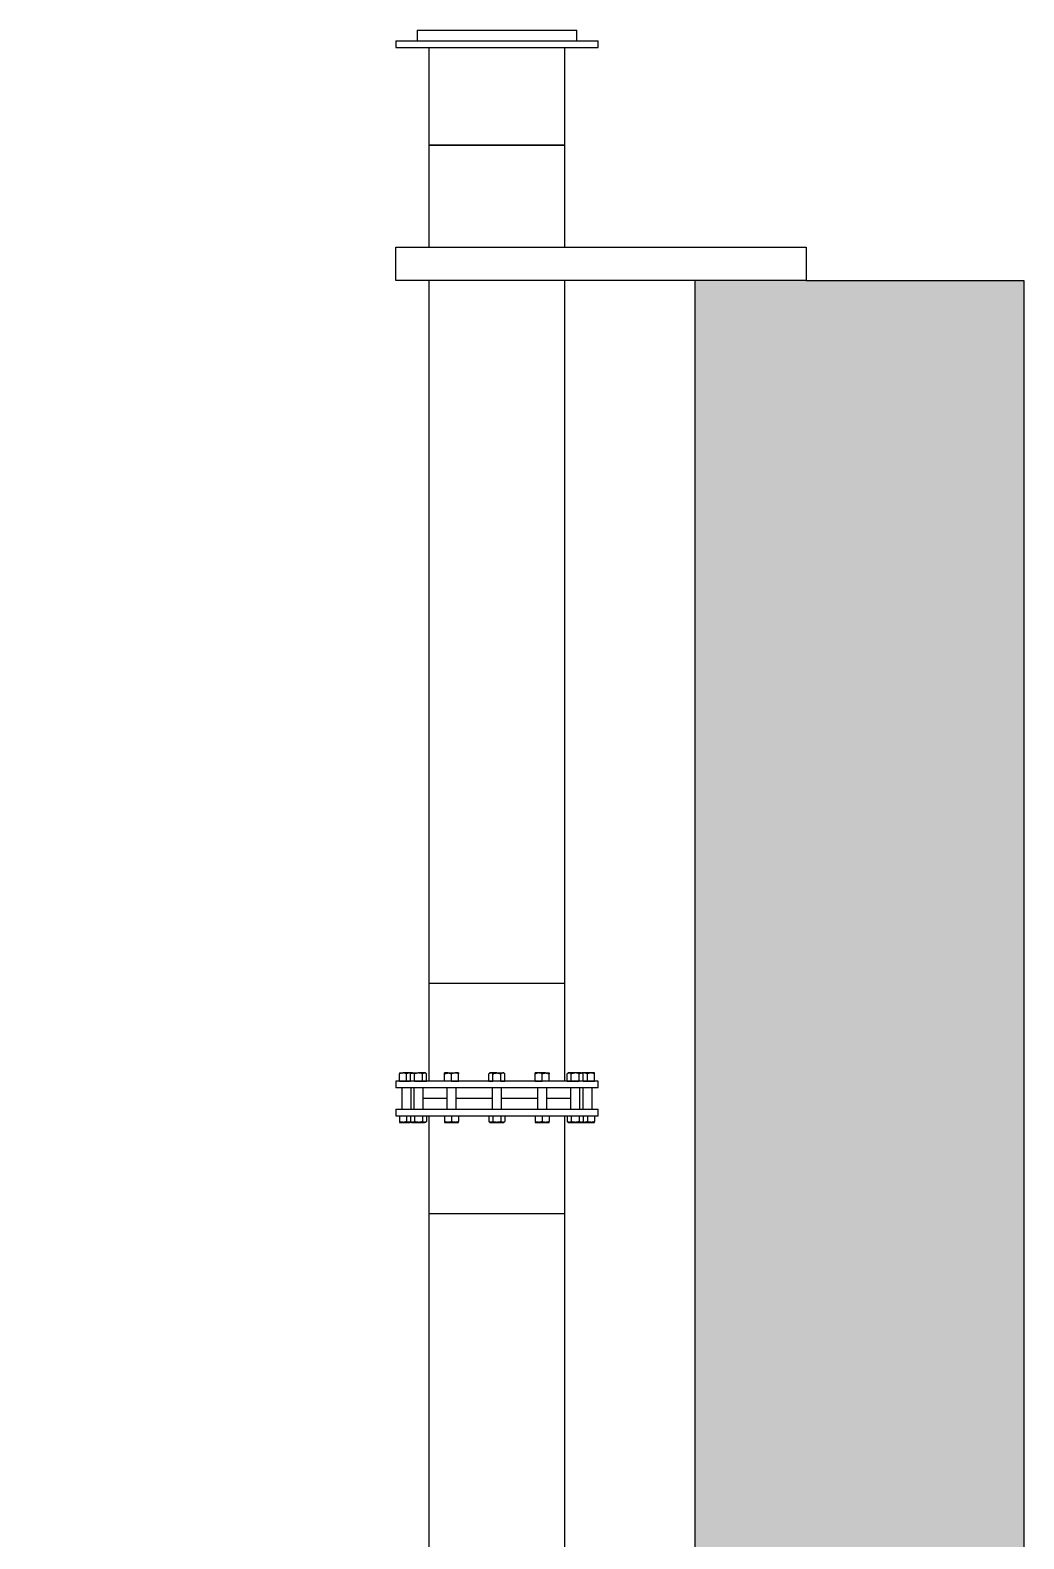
# Model space of a CAD drawing. Header units: inches. Extents: x 0.9 to 37.1, y -8.4 to 11.7.
# Drawn here: x 27.004 to 27.977, y 8.44 to 9.916 of the extents above; entities that cross this region are included whole.
import ezdxf

# ---------------------------------------------------------------- set-up
doc = ezdxf.new("R2010")
doc.units = ezdxf.units.IN
doc.header["$MEASUREMENT"] = 0

msp = doc.modelspace()

# ---------------------------------------------------------------- hatches: boundary and pattern name
h = msp.add_hatch()
h.set_pattern_fill('AR-CONC', color=256, scale=0.01)
h.set_pattern_definition([(50, (3.801593, 0), (0.07172602, -0.00627521), [0.0075, -0.0825]), (355, (3.80159, 0), (-0.01387513, 0.07521921), [0.006, -0.066]), (100.45144, (3.80757, -0.00052), (0.05785088, 0.068944), [0.00637402, -0.07011421]), (46.1842, (3.80159, 0.02), (0.10672413, -0.01655193), [0.01125, -0.12375]), (96.63564, (3.81049, 0.01862), (0.0934662, 0.09741186), [0.00956103, -0.10517138]), (351.18416, (3.80159, 0.02), (0.0934662, 0.09741186), [0.009, -0.099]), (21, (3.811593, 0.015), (0.0596907, -0.04026189), [0.0075, -0.0825]), (326, (3.81159, 0.015), (0.02433153, 0.072515), [0.006, -0.066]), (71.45144, (3.81657, 0.011645), (0.08402224, 0.03225312), [0.00637402, -0.07011421]), (37.5, (3.801593, 0), (0.001215986, 0.033289385), [0, -0.0652, 0, -0.067, 0, -0.06625]), (7.5, (3.801593, 0), (0.026306954, 0.03944117), [0, -0.0382, 0, -0.0637, 0, -0.02525]), (327.5, (3.779293, 0), (0.053382244, -0.002255487), [0, -0.025, 0, -0.078, 0, -0.1035]), (317.5, (3.769293, 0), (0.05831862, 0.0100105), [0, -0.0325, 0, -0.0518, 0, -0.0735])])
h.paths.add_polyline_path([(27.9765, 9.6714), (27.7634, 9.6714), (27.6549, 9.6714), (27.6549, 7.4945), (27.6549, 7.4841), (27.6549, 7.3697), (27.6549, 7.3649), (27.6501, 7.3649), (27.2718, 7.3649), (27.0043, 7.3649), (27.0043, 7.267), (27.9765, 7.267)])

# ---------------------------------------------------------------- linework, layer by layer
at = {"color": 7, "linetype": 'Continuous', "lineweight": 25}
for p, q in [((27.362, 9.9059), (27.362, 9.8993)), ((27.362, 9.9059), (27.4609, 9.9059)), ((27.3828, 9.9163), (27.3828, 9.9059)), ((27.3828, 9.9163), (27.4609, 9.9163)), ((27.4609, 9.9163), (27.539, 9.9163)), ((27.4609, 9.9059), (27.5599, 9.9059)), ((27.539, 9.9059), (27.539, 9.9163)), ((27.5599, 9.8993), (27.5599, 9.9059)), ((27.362, 9.8993), (27.4609, 9.8993)), ((27.3945, 9.8993), (27.3945, 9.8038)), ((27.4609, 9.8993), (27.5599, 9.8993)), ((27.5273, 9.8038), (27.5273, 9.8993)), ((27.3945, 9.8038), (27.3945, 9.704)), ((27.3945, 9.8038), (27.4609, 9.8038)), ((27.5273, 9.8038), (27.3945, 9.8038)), ((27.4609, 9.8038), (27.5273, 9.8038)), ((27.5273, 9.704), (27.5273, 9.8038)), ((27.3945, 9.6714), (27.3945, 8.9836)), ((27.5273, 8.9836), (27.5273, 9.6714)), ((27.3945, 8.9836), (27.3945, 8.888)), ((27.4609, 8.9836), (27.3945, 8.9836)), ((27.5273, 8.9836), (27.3945, 8.9836)), ((27.5273, 8.9836), (27.4609, 8.9836)), ((27.5273, 8.888), (27.5273, 8.9836)), ((27.362, 8.888), (27.362, 8.8815)), ((27.5599, 8.888), (27.362, 8.888)), ((27.3655, 8.8961), (27.369, 8.8961)), ((27.3655, 8.8882), (27.3655, 8.8952)), ((27.3655, 8.8882), (27.3655, 8.888)), ((27.3655, 8.8882), (27.369, 8.8882)), ((27.3758, 8.8961), (27.369, 8.8961)), ((27.369, 8.8882), (27.3724, 8.8882)), ((27.3724, 8.8882), (27.3724, 8.8952)), ((27.3724, 8.8882), (27.3758, 8.8882)), ((27.3774, 8.8961), (27.3758, 8.8961)), ((27.3758, 8.8882), (27.3763, 8.8882)), ((27.3774, 8.8961), (27.3763, 8.8952)), ((27.3763, 8.8882), (27.3763, 8.8952)), ((27.3783, 8.8882), (27.3763, 8.8882)), ((27.3783, 8.8961), (27.3774, 8.8961)), ((27.3774, 8.8882), (27.3774, 8.888)), ((27.3783, 8.8961), (27.3842, 8.8961)), ((27.3803, 8.8882), (27.3783, 8.8882)), ((27.3803, 8.8882), (27.3803, 8.8952)), ((27.3803, 8.8882), (27.3842, 8.8882)), ((27.3902, 8.8961), (27.3842, 8.8961)), ((27.3842, 8.8882), (27.3882, 8.8882)), ((27.3882, 8.8882), (27.3882, 8.8952)), ((27.3882, 8.8882), (27.3902, 8.8882)), ((27.3911, 8.8961), (27.3902, 8.8961)), ((27.3902, 8.8882), (27.3921, 8.8882)), ((27.3921, 8.8952), (27.3911, 8.8961)), ((27.3911, 8.888), (27.3911, 8.8882)), ((27.3921, 8.8882), (27.3921, 8.8952)), ((27.4132, 8.8961), (27.4098, 8.8961)), ((27.4098, 8.8882), (27.4098, 8.8952)), ((27.4098, 8.8882), (27.4098, 8.888)), ((27.4132, 8.8882), (27.4098, 8.8882)), ((27.4132, 8.8961), (27.4201, 8.8961)), ((27.4166, 8.8882), (27.4132, 8.8882)), ((27.4166, 8.8882), (27.4166, 8.8952)), ((27.4166, 8.8882), (27.4201, 8.8882)), ((27.4235, 8.8961), (27.4201, 8.8961)), ((27.4201, 8.8882), (27.4235, 8.8882)), ((27.4235, 8.8882), (27.4235, 8.8952)), ((27.4235, 8.888), (27.4235, 8.8882)), ((27.4541, 8.8961), (27.453, 8.8952)), ((27.453, 8.8882), (27.453, 8.8952)), ((27.453, 8.8882), (27.455, 8.8882)), ((27.455, 8.8961), (27.4541, 8.8961)), ((27.4541, 8.8882), (27.4541, 8.888)), ((27.4609, 8.8961), (27.455, 8.8961)), ((27.455, 8.8882), (27.457, 8.8882)), ((27.457, 8.8882), (27.457, 8.8952)), ((27.4609, 8.8882), (27.457, 8.8882)), ((27.4609, 8.8961), (27.4668, 8.8961)), ((27.4649, 8.8882), (27.4609, 8.8882)), ((27.4649, 8.8882), (27.4649, 8.8952)), ((27.4649, 8.8882), (27.4668, 8.8882)), ((27.4677, 8.8961), (27.4668, 8.8961)), ((27.4668, 8.8882), (27.4688, 8.8882)), ((27.4688, 8.8952), (27.4677, 8.8961)), ((27.4677, 8.888), (27.4677, 8.8882)), ((27.4688, 8.8882), (27.4688, 8.8952)), ((27.5018, 8.8961), (27.4984, 8.8961)), ((27.4984, 8.8882), (27.4984, 8.8952)), ((27.4984, 8.8882), (27.4984, 8.888)), ((27.4984, 8.8882), (27.5018, 8.8882)), ((27.5086, 8.8961), (27.5018, 8.8961)), ((27.5018, 8.8882), (27.5052, 8.8882)), ((27.5052, 8.8882), (27.5052, 8.8952)), ((27.5086, 8.8882), (27.5052, 8.8882)), ((27.5086, 8.8961), (27.512, 8.8961)), ((27.512, 8.8882), (27.5086, 8.8882)), ((27.512, 8.8882), (27.512, 8.8952)), ((27.512, 8.888), (27.512, 8.8882)), ((27.5308, 8.8961), (27.5297, 8.8952)), ((27.5297, 8.8882), (27.5297, 8.8952)), ((27.5297, 8.8882), (27.5317, 8.8882)), ((27.5317, 8.8961), (27.5308, 8.8961)), ((27.5308, 8.8882), (27.5308, 8.888)), ((27.5376, 8.8961), (27.5317, 8.8961)), ((27.5317, 8.8882), (27.5337, 8.8882)), ((27.5337, 8.8882), (27.5337, 8.8952)), ((27.5337, 8.8882), (27.5376, 8.8882)), ((27.5435, 8.8961), (27.5376, 8.8961)), ((27.5376, 8.8882), (27.5415, 8.8882)), ((27.5415, 8.8882), (27.5415, 8.8952)), ((27.5435, 8.8882), (27.5415, 8.8882)), ((27.5435, 8.8961), (27.5444, 8.8961)), ((27.5455, 8.8882), (27.5435, 8.8882)), ((27.5455, 8.8952), (27.5444, 8.8961)), ((27.546, 8.8961), (27.5444, 8.8961)), ((27.5444, 8.888), (27.5444, 8.8882)), ((27.546, 8.8961), (27.5446, 8.8959)), ((27.5455, 8.8882), (27.5455, 8.8952)), ((27.5455, 8.8882), (27.546, 8.8882)), ((27.5529, 8.8961), (27.546, 8.8961)), ((27.546, 8.8882), (27.5495, 8.8882)), ((27.5495, 8.8882), (27.5495, 8.8952)), ((27.5495, 8.8882), (27.5529, 8.8882)), ((27.5563, 8.8961), (27.5529, 8.8961)), ((27.5529, 8.8882), (27.5563, 8.8882)), ((27.5563, 8.8882), (27.5563, 8.8952)), ((27.5563, 8.888), (27.5563, 8.8882)), ((27.5599, 8.8815), (27.5599, 8.888)), ((27.5599, 8.8815), (27.362, 8.8815)), ((27.3678, 8.8815), (27.3678, 8.8606)), ((27.3769, 8.8606), (27.3769, 8.8815)), ((27.3797, 8.8815), (27.3797, 8.8606)), ((27.3888, 8.8606), (27.3888, 8.8815)), ((27.4121, 8.8711), (27.3888, 8.8711)), ((27.4121, 8.8815), (27.4121, 8.8606)), ((27.4212, 8.8606), (27.4212, 8.8815)), ((27.4564, 8.8711), (27.4212, 8.8711)), ((27.4564, 8.8815), (27.4564, 8.8606)), ((27.4655, 8.8606), (27.4655, 8.8815)), ((27.5006, 8.8711), (27.4655, 8.8711)), ((27.5006, 8.8815), (27.5006, 8.8606)), ((27.5097, 8.8606), (27.5097, 8.8815)), ((27.533, 8.8711), (27.5097, 8.8711)), ((27.533, 8.8815), (27.533, 8.8606)), ((27.5422, 8.8606), (27.5422, 8.8815)), ((27.5449, 8.8815), (27.5449, 8.8606)), ((27.554, 8.8606), (27.554, 8.8815)), ((27.362, 8.8606), (27.362, 8.8541)), ((27.362, 8.8606), (27.5599, 8.8606)), ((27.5599, 8.8541), (27.5599, 8.8606)), ((27.362, 8.8541), (27.5599, 8.8541)), ((27.3655, 8.8541), (27.3655, 8.8485)), ((27.3655, 8.8478), (27.369, 8.8478)), ((27.369, 8.8478), (27.3758, 8.8478)), ((27.3724, 8.8541), (27.3724, 8.8485)), ((27.3772, 8.848), (27.3758, 8.8478)), ((27.3774, 8.8478), (27.3758, 8.8478)), ((27.3763, 8.8541), (27.3763, 8.8485)), ((27.3763, 8.8485), (27.3774, 8.8478)), ((27.3774, 8.8478), (27.3783, 8.8478)), ((27.3783, 8.8478), (27.3842, 8.8478)), ((27.3803, 8.8541), (27.3803, 8.8485)), ((27.3842, 8.8478), (27.3902, 8.8478)), ((27.3882, 8.8541), (27.3882, 8.8485)), ((27.3911, 8.8478), (27.3902, 8.8478)), ((27.3911, 8.8478), (27.3921, 8.8485)), ((27.3921, 8.8541), (27.3921, 8.8485)), ((27.3945, 8.8541), (27.3945, 8.7586)), ((27.4098, 8.8541), (27.4098, 8.8485)), ((27.4098, 8.8478), (27.4132, 8.8478)), ((27.4132, 8.8478), (27.4201, 8.8478)), ((27.4166, 8.8541), (27.4166, 8.8485)), ((27.4201, 8.8478), (27.4235, 8.8478)), ((27.4235, 8.8541), (27.4235, 8.8485)), ((27.453, 8.8541), (27.453, 8.8485)), ((27.453, 8.8485), (27.4541, 8.8478)), ((27.4541, 8.8478), (27.455, 8.8478)), ((27.455, 8.8478), (27.4609, 8.8478)), ((27.457, 8.8541), (27.457, 8.8485)), ((27.4609, 8.8478), (27.4668, 8.8478)), ((27.4649, 8.8541), (27.4649, 8.8485)), ((27.4668, 8.8478), (27.4677, 8.8478)), ((27.4677, 8.8478), (27.4688, 8.8485)), ((27.4688, 8.8541), (27.4688, 8.8485)), ((27.4984, 8.8541), (27.4984, 8.8485)), ((27.4984, 8.8478), (27.5018, 8.8478)), ((27.5018, 8.8478), (27.5086, 8.8478)), ((27.5052, 8.8541), (27.5052, 8.8485)), ((27.5086, 8.8478), (27.512, 8.8478)), ((27.512, 8.8541), (27.512, 8.8485)), ((27.5273, 8.7586), (27.5273, 8.8541)), ((27.5297, 8.8541), (27.5297, 8.8485)), ((27.5297, 8.8485), (27.5308, 8.8478)), ((27.5308, 8.8478), (27.5317, 8.8478)), ((27.5317, 8.8478), (27.5376, 8.8478)), ((27.5337, 8.8541), (27.5337, 8.8485)), ((27.5376, 8.8478), (27.5435, 8.8478)), ((27.5415, 8.8541), (27.5415, 8.8485)), ((27.5435, 8.8478), (27.5444, 8.8478)), ((27.5444, 8.8478), (27.5455, 8.8485)), ((27.5444, 8.8478), (27.546, 8.8478)), ((27.5455, 8.8541), (27.5455, 8.8485)), ((27.546, 8.8478), (27.5529, 8.8478)), ((27.5495, 8.8541), (27.5495, 8.8485)), ((27.5529, 8.8478), (27.5563, 8.8478)), ((27.5563, 8.8541), (27.5563, 8.8485)), ((27.3945, 8.7586), (27.3945, 7.9384)), ((27.3945, 8.7586), (27.5273, 8.7586)), ((27.5273, 7.9384), (27.5273, 8.7586))]:
    msp.add_line(p, q, dxfattribs=at)
for p, q in [((27.3622, 9.6714), (27.3622, 9.704)), ((27.3622, 9.704), (27.3945, 9.704)), ((27.3945, 9.704), (27.7634, 9.704)), ((27.7634, 9.704), (27.7634, 9.6714)), ((27.3945, 9.6714), (27.3622, 9.6714)), ((27.7634, 9.6714), (27.3945, 9.6714)), ((27.6549, 7.4945), (27.6549, 9.6714)), ((27.7634, 9.6714), (27.9765, 9.6714)), ((27.9765, 9.6714), (27.9765, 7.267))]:
    msp.add_line(p, q)
for points, knots in [([(27.369, 8.8961), (27.3685, 8.896), (27.3675, 8.896), (27.3664, 8.8956), (27.3657, 8.8953), (27.3655, 8.8952)], [0, 0, 0, 0, 0.406045, 0.826762, 1, 1, 1, 1]), ([(27.3655, 8.8961), (27.3655, 8.8961), (27.3655, 8.8961), (27.3655, 8.8959), (27.3655, 8.8956), (27.3655, 8.8953), (27.3655, 8.8952)], [0, 0, 0, 0, 0.066254, 0.434887, 0.81404, 1, 1, 1, 1]), ([(27.3724, 8.8952), (27.3718, 8.8954), (27.3708, 8.8959), (27.3696, 8.8961), (27.369, 8.8961), (27.369, 8.8961)], [0, 0, 0, 0, 0.484195, 0.986027, 1, 1, 1, 1]), ([(27.3758, 8.8961), (27.3753, 8.896), (27.3743, 8.896), (27.3732, 8.8956), (27.3726, 8.8953), (27.3724, 8.8952)], [0, 0, 0, 0, 0.406045, 0.826762, 1, 1, 1, 1]), ([(27.3772, 8.8959), (27.3767, 8.896), (27.3763, 8.8961), (27.3758, 8.8961), (27.3758, 8.8961)], [0, 0, 0, 0, 0.964532, 1, 1, 1, 1]), ([(27.3763, 8.8952), (27.3765, 8.8953), (27.3769, 8.8956), (27.3776, 8.896), (27.3781, 8.896), (27.3783, 8.8961)], [0, 0, 0, 0, 0.265471, 0.628079, 1, 1, 1, 1]), ([(27.3783, 8.8961), (27.3784, 8.8961), (27.3787, 8.8961), (27.3792, 8.8959), (27.3798, 8.8956), (27.3802, 8.8953), (27.3803, 8.8952)], [0, 0, 0, 0, 0.066254, 0.434887, 0.81404, 1, 1, 1, 1]), ([(27.3842, 8.8961), (27.3837, 8.896), (27.3826, 8.896), (27.3813, 8.8956), (27.3805, 8.8953), (27.3803, 8.8952)], [0, 0, 0, 0, 0.4060447, 0.8267624, 1, 1, 1, 1]), ([(27.3882, 8.8952), (27.3876, 8.8954), (27.3863, 8.8959), (27.385, 8.8961), (27.3843, 8.8961), (27.3842, 8.8961)], [0, 0, 0, 0, 0.484195, 0.986027, 1, 1, 1, 1]), ([(27.3902, 8.8961), (27.3899, 8.896), (27.3893, 8.896), (27.3887, 8.8956), (27.3883, 8.8953), (27.3882, 8.8952)], [0, 0, 0, 0, 0.406045, 0.826762, 1, 1, 1, 1]), ([(27.3921, 8.8952), (27.3918, 8.8954), (27.3912, 8.8959), (27.3905, 8.8961), (27.3902, 8.8961), (27.3902, 8.8961)], [0, 0, 0, 0, 0.4841952, 0.9860274, 1, 1, 1, 1]), ([(27.4098, 8.8952), (27.4101, 8.8953), (27.4108, 8.8956), (27.4119, 8.896), (27.4128, 8.896), (27.4132, 8.8961)], [0, 0, 0, 0, 0.265471, 0.628079, 1, 1, 1, 1]), ([(27.4098, 8.8952), (27.4098, 8.8954), (27.4098, 8.8959), (27.4098, 8.8961), (27.4098, 8.8961), (27.4098, 8.8961)], [0, 0, 0, 0, 0.484195, 0.986027, 1, 1, 1, 1]), ([(27.4132, 8.8961), (27.4133, 8.8961), (27.4138, 8.8961), (27.4148, 8.8959), (27.4158, 8.8956), (27.4164, 8.8953), (27.4166, 8.8952)], [0, 0, 0, 0, 0.066254, 0.434887, 0.81404, 1, 1, 1, 1]), ([(27.4201, 8.8961), (27.4196, 8.896), (27.4186, 8.896), (27.4175, 8.8956), (27.4168, 8.8953), (27.4166, 8.8952)], [0, 0, 0, 0, 0.406045, 0.826762, 1, 1, 1, 1]), ([(27.4235, 8.8952), (27.4229, 8.8954), (27.4219, 8.8959), (27.4207, 8.8961), (27.4201, 8.8961), (27.4201, 8.8961)], [0, 0, 0, 0, 0.484195, 0.986027, 1, 1, 1, 1]), ([(27.4235, 8.8961), (27.4235, 8.896), (27.4235, 8.896), (27.4235, 8.8956), (27.4235, 8.8953), (27.4235, 8.8952)], [0, 0, 0, 0, 0.406045, 0.826762, 1, 1, 1, 1]), ([(27.455, 8.8961), (27.4547, 8.896), (27.4542, 8.896), (27.4535, 8.8956), (27.4531, 8.8953), (27.453, 8.8952)], [0, 0, 0, 0, 0.406045, 0.826762, 1, 1, 1, 1]), ([(27.457, 8.8952), (27.4567, 8.8954), (27.456, 8.8959), (27.4554, 8.8961), (27.455, 8.8961), (27.455, 8.8961)], [0, 0, 0, 0, 0.4841952, 0.9860274, 1, 1, 1, 1]), ([(27.457, 8.8952), (27.4573, 8.8953), (27.4581, 8.8956), (27.4594, 8.896), (27.4604, 8.896), (27.4609, 8.8961)], [0, 0, 0, 0, 0.265471, 0.628079, 1, 1, 1, 1]), ([(27.4609, 8.8961), (27.461, 8.8961), (27.4616, 8.8961), (27.4627, 8.8959), (27.4639, 8.8956), (27.4646, 8.8953), (27.4649, 8.8952)], [0, 0, 0, 0, 0.066254, 0.434887, 0.81404, 1, 1, 1, 1]), ([(27.4668, 8.8961), (27.4666, 8.896), (27.466, 8.896), (27.4653, 8.8956), (27.465, 8.8953), (27.4649, 8.8952)], [0, 0, 0, 0, 0.406045, 0.826762, 1, 1, 1, 1]), ([(27.4688, 8.8952), (27.4685, 8.8954), (27.4679, 8.8959), (27.4672, 8.8961), (27.4668, 8.8961), (27.4668, 8.8961)], [0, 0, 0, 0, 0.484195, 0.986027, 1, 1, 1, 1]), ([(27.5018, 8.8961), (27.5013, 8.896), (27.5003, 8.896), (27.4992, 8.8956), (27.4985, 8.8953), (27.4984, 8.8952)], [0, 0, 0, 0, 0.4060447, 0.8267624, 1, 1, 1, 1]), ([(27.4984, 8.8952), (27.4984, 8.8954), (27.4984, 8.8959), (27.4984, 8.8961), (27.4984, 8.8961), (27.4984, 8.8961)], [0, 0, 0, 0, 0.484195, 0.986027, 1, 1, 1, 1]), ([(27.5052, 8.8952), (27.5047, 8.8954), (27.5036, 8.8959), (27.5024, 8.8961), (27.5018, 8.8961), (27.5018, 8.8961)], [0, 0, 0, 0, 0.484195, 0.986027, 1, 1, 1, 1]), ([(27.5052, 8.8952), (27.5055, 8.8953), (27.5062, 8.8956), (27.5073, 8.896), (27.5082, 8.896), (27.5086, 8.8961)], [0, 0, 0, 0, 0.265471, 0.628079, 1, 1, 1, 1]), ([(27.5086, 8.8961), (27.5087, 8.8961), (27.5092, 8.8961), (27.5101, 8.8959), (27.5112, 8.8956), (27.5118, 8.8953), (27.512, 8.8952)], [0, 0, 0, 0, 0.066254, 0.434887, 0.81404, 1, 1, 1, 1]), ([(27.512, 8.8961), (27.512, 8.896), (27.512, 8.896), (27.512, 8.8956), (27.512, 8.8953), (27.512, 8.8952)], [0, 0, 0, 0, 0.4060447, 0.8267624, 1, 1, 1, 1]), ([(27.5317, 8.8961), (27.5314, 8.896), (27.5308, 8.896), (27.5302, 8.8956), (27.5298, 8.8953), (27.5297, 8.8952)], [0, 0, 0, 0, 0.406045, 0.826762, 1, 1, 1, 1]), ([(27.5337, 8.8952), (27.5333, 8.8954), (27.5327, 8.8959), (27.532, 8.8961), (27.5317, 8.8961), (27.5317, 8.8961)], [0, 0, 0, 0, 0.484195, 0.986027, 1, 1, 1, 1]), ([(27.5376, 8.8961), (27.537, 8.896), (27.5359, 8.896), (27.5346, 8.8956), (27.5339, 8.8953), (27.5337, 8.8952)], [0, 0, 0, 0, 0.4060447, 0.8267624, 1, 1, 1, 1]), ([(27.5415, 8.8952), (27.5409, 8.8954), (27.5397, 8.8959), (27.5383, 8.8961), (27.5376, 8.8961), (27.5376, 8.8961)], [0, 0, 0, 0, 0.484195, 0.986027, 1, 1, 1, 1]), ([(27.5415, 8.8952), (27.5417, 8.8953), (27.5421, 8.8956), (27.5428, 8.896), (27.5433, 8.896), (27.5435, 8.8961)], [0, 0, 0, 0, 0.265471, 0.628079, 1, 1, 1, 1]), ([(27.5435, 8.8961), (27.5436, 8.8961), (27.5439, 8.8961), (27.5444, 8.8959), (27.545, 8.8956), (27.5454, 8.8953), (27.5455, 8.8952)], [0, 0, 0, 0, 0.066254, 0.434887, 0.81404, 1, 1, 1, 1]), ([(27.5495, 8.8952), (27.5489, 8.8954), (27.5478, 8.8959), (27.5467, 8.8961), (27.5461, 8.8961), (27.546, 8.8961)], [0, 0, 0, 0, 0.484195, 0.986027, 1, 1, 1, 1]), ([(27.5529, 8.8961), (27.5524, 8.896), (27.5514, 8.896), (27.5503, 8.8956), (27.5496, 8.8953), (27.5495, 8.8952)], [0, 0, 0, 0, 0.4060447, 0.8267624, 1, 1, 1, 1]), ([(27.5563, 8.8952), (27.5558, 8.8954), (27.5547, 8.8959), (27.5535, 8.8961), (27.5529, 8.8961), (27.5529, 8.8961)], [0, 0, 0, 0, 0.484195, 0.986027, 1, 1, 1, 1]), ([(27.5563, 8.8952), (27.5563, 8.8953), (27.5563, 8.8956), (27.5563, 8.896), (27.5563, 8.896), (27.5563, 8.8961)], [0, 0, 0, 0, 0.265471, 0.628079, 1, 1, 1, 1]), ([(27.369, 8.8478), (27.3689, 8.8478), (27.3683, 8.8479), (27.3671, 8.848), (27.3661, 8.8483), (27.3655, 8.8485)], [0, 0, 0, 0, 0.070106, 0.530793, 1, 1, 1, 1]), ([(27.3655, 8.8485), (27.3655, 8.8483), (27.3655, 8.8481), (27.3655, 8.8479), (27.3655, 8.8479), (27.3655, 8.8478)], [0, 0, 0, 0, 0.380593, 0.764784, 1, 1, 1, 1]), ([(27.3724, 8.8485), (27.3718, 8.8483), (27.3707, 8.8479), (27.3695, 8.8479), (27.369, 8.8478)], [0, 0, 0, 0, 0.495458, 1, 1, 1, 1]), ([(27.3758, 8.8478), (27.3757, 8.8478), (27.3751, 8.8479), (27.3739, 8.848), (27.3729, 8.8483), (27.3724, 8.8485)], [0, 0, 0, 0, 0.070106, 0.530793, 1, 1, 1, 1]), ([(27.3783, 8.8478), (27.3781, 8.8479), (27.3775, 8.8479), (27.3769, 8.8482), (27.3765, 8.8484), (27.3763, 8.8485)], [0, 0, 0, 0, 0.389448, 0.784719, 1, 1, 1, 1]), ([(27.3803, 8.8485), (27.38, 8.8483), (27.3796, 8.8481), (27.3789, 8.8479), (27.3785, 8.8479), (27.3783, 8.8478)], [0, 0, 0, 0, 0.380593, 0.764784, 1, 1, 1, 1]), ([(27.3842, 8.8478), (27.3841, 8.8478), (27.3834, 8.8479), (27.3821, 8.848), (27.3809, 8.8483), (27.3803, 8.8485)], [0, 0, 0, 0, 0.070106, 0.530793, 1, 1, 1, 1]), ([(27.3882, 8.8485), (27.3875, 8.8483), (27.3862, 8.8479), (27.3849, 8.8479), (27.3842, 8.8478)], [0, 0, 0, 0, 0.495458, 1, 1, 1, 1]), ([(27.3902, 8.8478), (27.3901, 8.8478), (27.3898, 8.8479), (27.3891, 8.848), (27.3885, 8.8483), (27.3882, 8.8485)], [0, 0, 0, 0, 0.070106, 0.530793, 1, 1, 1, 1]), ([(27.3921, 8.8485), (27.3918, 8.8483), (27.3912, 8.8479), (27.3905, 8.8479), (27.3902, 8.8478)], [0, 0, 0, 0, 0.495458, 1, 1, 1, 1]), ([(27.4132, 8.8478), (27.4128, 8.8479), (27.4119, 8.8479), (27.4107, 8.8482), (27.4101, 8.8484), (27.4098, 8.8485)], [0, 0, 0, 0, 0.389448, 0.784719, 1, 1, 1, 1]), ([(27.4098, 8.8485), (27.4098, 8.8483), (27.4098, 8.8479), (27.4098, 8.8479), (27.4098, 8.8478)], [0, 0, 0, 0, 0.495458, 1, 1, 1, 1]), ([(27.4166, 8.8485), (27.4162, 8.8483), (27.4154, 8.8481), (27.4142, 8.8479), (27.4135, 8.8479), (27.4132, 8.8478)], [0, 0, 0, 0, 0.380593, 0.764784, 1, 1, 1, 1]), ([(27.4201, 8.8478), (27.42, 8.8478), (27.4194, 8.8479), (27.4182, 8.848), (27.4172, 8.8483), (27.4166, 8.8485)], [0, 0, 0, 0, 0.0701057, 0.5307925, 1, 1, 1, 1]), ([(27.4235, 8.8485), (27.4229, 8.8483), (27.4218, 8.8479), (27.4206, 8.8479), (27.4201, 8.8478)], [0, 0, 0, 0, 0.495458, 1, 1, 1, 1]), ([(27.4235, 8.8478), (27.4235, 8.8478), (27.4235, 8.8479), (27.4235, 8.848), (27.4235, 8.8483), (27.4235, 8.8485)], [0, 0, 0, 0, 0.070106, 0.530793, 1, 1, 1, 1]), ([(27.455, 8.8478), (27.455, 8.8478), (27.4546, 8.8479), (27.4539, 8.848), (27.4533, 8.8483), (27.453, 8.8485)], [0, 0, 0, 0, 0.070106, 0.530793, 1, 1, 1, 1]), ([(27.457, 8.8485), (27.4567, 8.8483), (27.456, 8.8479), (27.4553, 8.8479), (27.455, 8.8478)], [0, 0, 0, 0, 0.495458, 1, 1, 1, 1]), ([(27.4609, 8.8478), (27.4604, 8.8479), (27.4593, 8.8479), (27.458, 8.8482), (27.4572, 8.8484), (27.457, 8.8485)], [0, 0, 0, 0, 0.389448, 0.784719, 1, 1, 1, 1]), ([(27.4649, 8.8485), (27.4644, 8.8483), (27.4634, 8.8481), (27.4621, 8.8479), (27.4612, 8.8479), (27.4609, 8.8478)], [0, 0, 0, 0, 0.3805935, 0.7647842, 1, 1, 1, 1]), ([(27.4668, 8.8478), (27.4668, 8.8478), (27.4664, 8.8479), (27.4658, 8.848), (27.4652, 8.8483), (27.4649, 8.8485)], [0, 0, 0, 0, 0.070106, 0.530793, 1, 1, 1, 1]), ([(27.4688, 8.8485), (27.4685, 8.8483), (27.4678, 8.8479), (27.4672, 8.8479), (27.4668, 8.8478)], [0, 0, 0, 0, 0.495458, 1, 1, 1, 1]), ([(27.5018, 8.8478), (27.5017, 8.8478), (27.5011, 8.8479), (27.4999, 8.848), (27.4989, 8.8483), (27.4984, 8.8485)], [0, 0, 0, 0, 0.070106, 0.530793, 1, 1, 1, 1]), ([(27.4984, 8.8485), (27.4984, 8.8483), (27.4984, 8.8479), (27.4984, 8.8479), (27.4984, 8.8478)], [0, 0, 0, 0, 0.495458, 1, 1, 1, 1]), ([(27.5052, 8.8485), (27.5046, 8.8483), (27.5035, 8.8479), (27.5024, 8.8479), (27.5018, 8.8478)], [0, 0, 0, 0, 0.495458, 1, 1, 1, 1]), ([(27.5086, 8.8478), (27.5082, 8.8479), (27.5072, 8.8479), (27.5061, 8.8482), (27.5054, 8.8484), (27.5052, 8.8485)], [0, 0, 0, 0, 0.389448, 0.784719, 1, 1, 1, 1]), ([(27.512, 8.8485), (27.5116, 8.8483), (27.5107, 8.8481), (27.5096, 8.8479), (27.5089, 8.8479), (27.5086, 8.8478)], [0, 0, 0, 0, 0.380593, 0.764784, 1, 1, 1, 1]), ([(27.512, 8.8478), (27.512, 8.8478), (27.512, 8.8479), (27.512, 8.848), (27.512, 8.8483), (27.512, 8.8485)], [0, 0, 0, 0, 0.070106, 0.530793, 1, 1, 1, 1]), ([(27.5317, 8.8478), (27.5316, 8.8478), (27.5313, 8.8479), (27.5306, 8.848), (27.53, 8.8483), (27.5297, 8.8485)], [0, 0, 0, 0, 0.070106, 0.530793, 1, 1, 1, 1]), ([(27.5337, 8.8485), (27.5333, 8.8483), (27.5327, 8.8479), (27.532, 8.8479), (27.5317, 8.8478)], [0, 0, 0, 0, 0.495458, 1, 1, 1, 1]), ([(27.5376, 8.8478), (27.5375, 8.8478), (27.5368, 8.8479), (27.5355, 8.848), (27.5343, 8.8483), (27.5337, 8.8485)], [0, 0, 0, 0, 0.0701057, 0.5307925, 1, 1, 1, 1]), ([(27.5415, 8.8485), (27.5409, 8.8483), (27.5396, 8.8479), (27.5383, 8.8479), (27.5376, 8.8478)], [0, 0, 0, 0, 0.495458, 1, 1, 1, 1]), ([(27.5435, 8.8478), (27.5433, 8.8479), (27.5427, 8.8479), (27.5421, 8.8482), (27.5417, 8.8484), (27.5415, 8.8485)], [0, 0, 0, 0, 0.389448, 0.784719, 1, 1, 1, 1]), ([(27.5455, 8.8485), (27.5452, 8.8483), (27.5447, 8.8481), (27.5441, 8.8479), (27.5437, 8.8479), (27.5435, 8.8478)], [0, 0, 0, 0, 0.380593, 0.764784, 1, 1, 1, 1]), ([(27.546, 8.8478), (27.546, 8.8478), (27.5455, 8.8478), (27.545, 8.8479), (27.5447, 8.848)], [0, 0, 0, 0, 0.175224, 1, 1, 1, 1]), ([(27.5495, 8.8485), (27.5489, 8.8483), (27.5478, 8.8479), (27.5466, 8.8479), (27.546, 8.8478)], [0, 0, 0, 0, 0.495458, 1, 1, 1, 1]), ([(27.5529, 8.8478), (27.5528, 8.8478), (27.5522, 8.8479), (27.551, 8.848), (27.55, 8.8483), (27.5495, 8.8485)], [0, 0, 0, 0, 0.070106, 0.530793, 1, 1, 1, 1]), ([(27.5563, 8.8485), (27.5557, 8.8483), (27.5546, 8.8479), (27.5535, 8.8479), (27.5529, 8.8478)], [0, 0, 0, 0, 0.495458, 1, 1, 1, 1]), ([(27.5563, 8.8478), (27.5563, 8.8479), (27.5563, 8.8479), (27.5563, 8.8482), (27.5563, 8.8484), (27.5563, 8.8485)], [0, 0, 0, 0, 0.389448, 0.784719, 1, 1, 1, 1])]:
    msp.add_open_spline(points, degree=3, knots=knots, dxfattribs=at)

doc.saveas('drawing.dxf')
